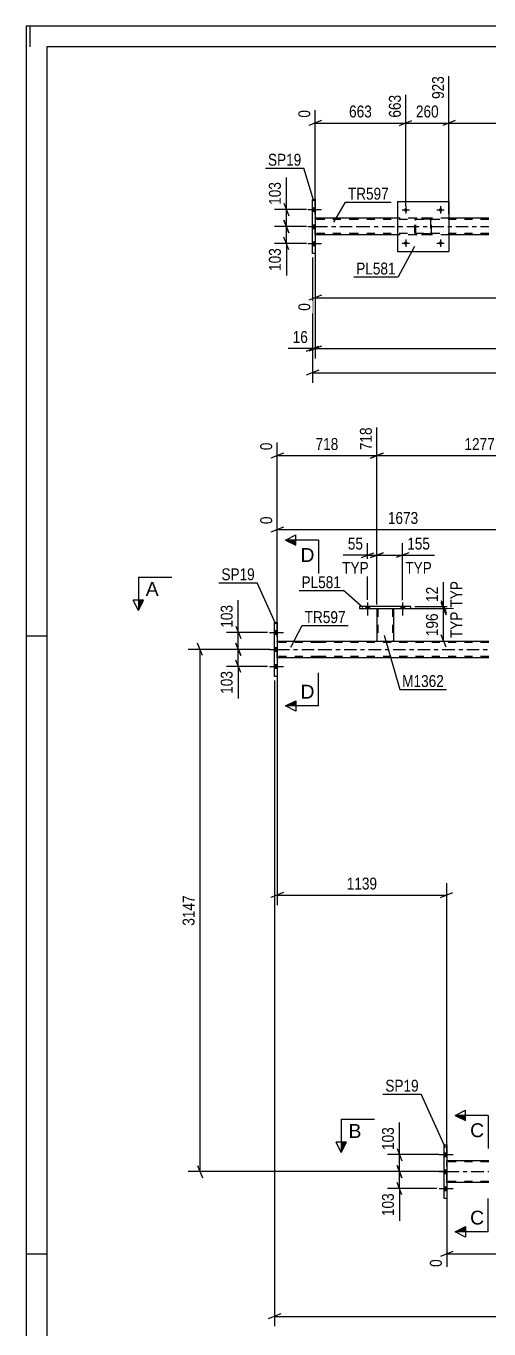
# Model space of a CAD drawing. Header units: millimetres. Extents: x 0 to 841, y 0 to 594.
# Drawn here: x 0 to 111.5, y 280 to 594 of the extents above; entities that cross this region are included whole.
import ezdxf

# ---------------------------------------------------------------- set-up
doc = ezdxf.new("R2010")
doc.units = ezdxf.units.MM
doc.linetypes.add('DXK_LINE_DOT2', pattern=[3.9198, 1.9599, -1.9599])
doc.linetypes.add('DXK_LINE_DOT3', pattern=[5.9187, 2.979, -0.9799, 0.9799, -0.9799])
doc.styles.add('Arial', font='ARIAL.TTF', dxfattribs={"height": 0.2})
doc.styles.add('Arial Narrow', font='ARIALN.TTF', dxfattribs={"height": 0.2})

# ---------------------------------------------------------------- blocks, each defined once
blk = doc.blocks.new('Unknown-318889060-1133')
at = {"color": 5, "linetype": 'Continuous'}
for p, q in [((841, 594), (0, 594)), ((0, 594), (0, 0)), ((1, 589), (1, 594)), ((836, 589), (5, 589)), ((5, 589), (5, 5)), ((5, 447), (0, 447)), ((5, 298), (0, 298))]:
    blk.add_line(p, q, dxfattribs=at)
blk = doc.blocks.new('Part-318889060-6050 - 5912')
at = {"color": 7, "linetype": 'DXK_LINE_DOT2'}
for p, q in [((93.7, 547.21), (93.73, 547.4)), ((93.73, 547.4), (93.7, 547.21)), ((93.7, 544.17), (93.7, 547.21)), ((93.94, 547.21), (93.95, 547.3)), ((93.94, 544.17), (93.94, 547.21)), ((93.95, 547.3), (94.01, 547.38)), ((93.99, 547.65), (94.18, 547.69)), ((94.18, 547.69), (93.99, 547.65)), ((94.01, 547.38), (94.08, 547.43)), ((94.08, 547.43), (94.18, 547.45)), ((97.22, 547.69), (94.18, 547.69)), ((97.22, 547.45), (94.18, 547.45)), ((97.22, 547.69), (97.4, 547.65)), ((97.4, 547.65), (97.22, 547.69)), ((97.22, 547.45), (97.31, 547.43)), ((97.31, 547.43), (97.38, 547.38)), ((97.38, 547.38), (97.44, 547.3)), ((97.44, 547.3), (97.46, 547.21)), ((97.46, 547.21), (97.46, 544.17)), ((97.66, 547.4), (97.7, 547.21)), ((97.7, 547.21), (97.66, 547.4)), ((97.7, 544.17), (97.7, 547.21)), ((93.73, 543.99), (93.7, 544.17)), ((93.7, 544.17), (93.73, 543.99)), ((93.95, 544.08), (93.94, 544.17)), ((94.01, 544), (93.95, 544.08)), ((94.18, 543.69), (93.99, 543.73)), ((93.99, 543.73), (94.18, 543.69)), ((94.08, 543.95), (94.01, 544)), ((94.18, 543.93), (94.08, 543.95)), ((97.22, 543.93), (94.18, 543.93)), ((97.22, 543.69), (94.18, 543.69)), ((97.31, 543.95), (97.22, 543.93)), ((97.4, 543.73), (97.22, 543.69)), ((97.22, 543.69), (97.4, 543.73)), ((97.38, 544), (97.31, 543.95)), ((97.44, 544.08), (97.38, 544)), ((97.46, 544.17), (97.44, 544.08)), ((97.7, 544.17), (97.66, 543.99)), ((97.66, 543.99), (97.7, 544.17))]:
    blk.add_line(p, q, dxfattribs=at)
at = {"color": 7, "linetype": 'DXK_LINE_DOT3'}
blk.add_line((95.7, 545.69), (95.7, 545.69), dxfattribs=at)
at = {"color": 7, "linetype": 'DXK_LINE_DOT2'}
for centre, start, end in [((94.18, 547.21), 112.5, 157.5), ((94.18, 547.21), 112.5, 157.5), ((97.22, 547.21), 22.5, 67.5), ((97.22, 547.21), 22.5, 67.5), ((94.18, 544.17), 202.5, 247.5), ((94.18, 544.17), 202.5, 247.5), ((97.22, 544.17), 292.5, 337.5), ((97.22, 544.17), 292.5, 337.5)]:
    blk.add_arc(centre, 0.48, start, end, dxfattribs=at)
blk = doc.blocks.new('Part-318889060-5919 - 5912')
at = {"color": 2, "linetype": 'Continuous'}
for p, q in [((79.8, 547.69), (69.68, 547.69)), ((89.5, 547.69), (79.9, 547.69)), ((111.5, 547.69), (101.9, 547.69)), ((79.8, 543.69), (69.68, 543.69)), ((89.5, 543.69), (79.9, 543.69)), ((111.5, 543.69), (101.9, 543.69))]:
    blk.add_line(p, q, dxfattribs=at)
at = {"color": 7, "linetype": 'DXK_LINE_DOT2'}
for p, q in [((69.68, 543.69), (69.68, 547.69)), ((79.8, 547.37), (69.68, 547.37)), ((111.5, 547.37), (79.9, 547.37)), ((101.9, 547.69), (89.5, 547.69)), ((79.8, 544.01), (69.68, 544.01)), ((111.5, 544.01), (79.9, 544.01)), ((101.9, 543.69), (89.5, 543.69)), ((101.9, 543.69), (89.5, 543.69))]:
    blk.add_line(p, q, dxfattribs=at)
at = {"color": 7, "linetype": 'DXK_LINE_DOT3'}
for p, q in [((69.68, 545.69), (79.8, 545.69)), ((79.9, 545.69), (111.5, 545.69))]:
    blk.add_line(p, q, dxfattribs=at)
blk = doc.blocks.new('Bolt-318889060-5920 - 5912')
at = {"linetype": 'Continuous'}
for points in [[(69.68, 549.35), (69.68, 550.23), (69.04, 550.23), (69.04, 549.35)], [(69.68, 549.35), (69.68, 550.23), (69.04, 550.23), (69.04, 549.35)], [(69.68, 549.35), (69.68, 550.23), (69.04, 550.23), (69.04, 549.35)], [(69.68, 545.25), (69.68, 546.13), (69.04, 546.13), (69.04, 545.25)], [(69.68, 545.25), (69.68, 546.13), (69.04, 546.13), (69.04, 545.25)], [(69.68, 541.15), (69.68, 542.03), (69.04, 542.03), (69.04, 541.15)], [(69.68, 541.15), (69.68, 542.03), (69.04, 542.03), (69.04, 541.15)], [(69.68, 541.15), (69.68, 542.03), (69.04, 542.03), (69.04, 541.15)]]:
    blk.add_hatch(color=1, dxfattribs=at).paths.add_polyline_path(points)
at = {"color": 1, "linetype": 'Continuous'}
for p, q in [((67.88, 549.79), (71.2, 549.79)), ((67.88, 549.79), (71.2, 549.79)), ((67.88, 549.79), (71.2, 549.79)), ((69.04, 550.23), (69.68, 550.23)), ((69.04, 550.23), (69.68, 550.23)), ((69.04, 550.23), (69.68, 550.23)), ((69.04, 549.35), (69.68, 549.35)), ((69.04, 549.35), (69.68, 549.35)), ((69.04, 549.35), (69.68, 549.35)), ((67.88, 545.69), (71.2, 545.69)), ((67.88, 545.69), (71.2, 545.69)), ((69.04, 546.13), (69.68, 546.13)), ((69.04, 546.13), (69.68, 546.13)), ((69.04, 545.25), (69.68, 545.25)), ((69.04, 545.25), (69.68, 545.25)), ((67.88, 541.59), (71.2, 541.59)), ((67.88, 541.59), (71.2, 541.59)), ((67.88, 541.59), (71.2, 541.59)), ((69.04, 542.03), (69.68, 542.03)), ((69.04, 542.03), (69.68, 542.03)), ((69.04, 542.03), (69.68, 542.03)), ((69.04, 541.15), (69.68, 541.15)), ((69.04, 541.15), (69.68, 541.15)), ((69.04, 541.15), (69.68, 541.15))]:
    blk.add_line(p, q, dxfattribs=at)
blk = doc.blocks.new('Bolt-318889060-6017 - 5912')
at = {"linetype": 'Continuous'}
for points in [[(91.94, 549.69, -1), (91.06, 549.69, -1)], [(100.34, 549.69, -1), (99.46, 549.69, -1)]]:
    blk.add_hatch(color=1, dxfattribs=at).paths.add_polyline_path(points)
at = {"color": 1, "linetype": 'Continuous'}
for p, q in [((90.62, 549.69), (92.38, 549.69)), ((91.5, 550.57), (91.5, 548.81)), ((99.02, 549.69), (100.78, 549.69)), ((99.9, 550.57), (99.9, 548.81))]:
    blk.add_line(p, q, dxfattribs=at)
blk = doc.blocks.new('Bolt-318889060-6018 - 5912')
at = {"linetype": 'Continuous'}
for points in [[(91.94, 541.69, -1), (91.06, 541.69, -1)], [(100.34, 541.69, -1), (99.46, 541.69, -1)]]:
    blk.add_hatch(color=1, dxfattribs=at).paths.add_polyline_path(points)
at = {"color": 1, "linetype": 'Continuous'}
for p, q in [((90.62, 541.69), (92.38, 541.69)), ((91.5, 542.57), (91.5, 540.81)), ((99.02, 541.69), (100.78, 541.69)), ((99.9, 542.57), (99.9, 540.81))]:
    blk.add_line(p, q, dxfattribs=at)
blk = doc.blocks.new('Part-318889060-6049 - 5912')
at = {"color": 2, "linetype": 'Continuous'}
for p, q in [((89.5, 551.69), (89.5, 539.69)), ((89.5, 551.69), (101.9, 551.69)), ((101.9, 551.69), (101.9, 539.69)), ((89.5, 539.69), (101.9, 539.69))]:
    blk.add_line(p, q, dxfattribs=at)
blk = doc.blocks.new('Part-318889060-6161 - 5912')
at = {"color": 2, "linetype": 'Continuous'}
for p, q in [((69.04, 552.19), (69.68, 552.19)), ((69.04, 539.19), (69.04, 552.19)), ((69.68, 552.19), (69.68, 539.19)), ((69.68, 539.19), (69.04, 539.19))]:
    blk.add_line(p, q, dxfattribs=at)
blk = doc.blocks.new('Part-318889060-4106 - 3929')
at = {"color": 2, "linetype": 'Continuous'}
for p, q in [((80.32, 454.1), (80.32, 453.62)), ((92.72, 454.1), (80.32, 454.1)), ((80.32, 453.62), (92.72, 453.62)), ((92.72, 453.62), (92.72, 454.1))]:
    blk.add_line(p, q, dxfattribs=at)
blk = doc.blocks.new('Part-318889060-4101 - 3929')
at = {"color": 2, "linetype": 'Continuous'}
for p, q in [((84.52, 453.62), (84.52, 445.78)), ((88.52, 453.62), (88.52, 445.78)), ((84.52, 445.78), (88.52, 445.78))]:
    blk.add_line(p, q, dxfattribs=at)
at = {"color": 7, "linetype": 'DXK_LINE_DOT2'}
for p, q in [((84.52, 453.62), (88.52, 453.62)), ((84.52, 453.62), (84.52, 453.62)), ((84.52, 453.62), (84.52, 453.62)), ((84.76, 453.62), (84.76, 445.78)), ((88.28, 453.62), (88.28, 445.78)), ((88.52, 453.62), (88.52, 453.62)), ((88.52, 453.62), (88.52, 453.62)), ((88.27, 445.78), (88.23, 445.78)), ((88.23, 445.78), (88.27, 445.78)), ((88.28, 445.78), (88.27, 445.78)), ((88.27, 445.78), (88.28, 445.78))]:
    blk.add_line(p, q, dxfattribs=at)
blk = doc.blocks.new('Bolt-318889060-4254 - 3929')
at = {"linetype": 'Continuous'}
for points in [[(81.88, 453.62), (82.76, 453.62), (82.76, 454.1), (81.88, 454.1)], [(90.28, 453.62), (91.16, 453.62), (91.16, 454.1), (90.28, 454.1)]]:
    blk.add_hatch(color=1, dxfattribs=at).paths.add_polyline_path(points)
at = {"color": 1, "linetype": 'Continuous'}
for p, q in [((81.88, 454.1), (81.88, 453.62)), ((82.32, 455.1), (82.32, 451.98)), ((82.76, 454.1), (82.76, 453.62)), ((90.28, 454.1), (90.28, 453.62)), ((90.72, 455.1), (90.72, 451.98)), ((91.16, 454.1), (91.16, 453.62))]:
    blk.add_line(p, q, dxfattribs=at)
blk = doc.blocks.new('Bolt-318889060-4255 - 3929')
at = {"linetype": 'Continuous'}
for points in [[(81.88, 453.62), (82.76, 453.62), (82.76, 454.1), (81.88, 454.1)], [(90.28, 453.62), (91.16, 453.62), (91.16, 454.1), (90.28, 454.1)]]:
    blk.add_hatch(color=1, dxfattribs=at).paths.add_polyline_path(points)
at = {"color": 1, "linetype": 'Continuous'}
for p, q in [((81.88, 454.1), (81.88, 453.62)), ((82.32, 455.1), (82.32, 451.98)), ((82.76, 454.1), (82.76, 453.62)), ((90.28, 454.1), (90.28, 453.62)), ((90.72, 455.1), (90.72, 451.98)), ((91.16, 454.1), (91.16, 453.62))]:
    blk.add_line(p, q, dxfattribs=at)
blk = doc.blocks.new('Bolt-318889060-4272 - 3929')
at = {"linetype": 'Continuous'}
for points in [[(101.38, 321.58), (101.38, 322.46), (100.74, 322.46), (100.74, 321.58)], [(101.38, 321.58), (101.38, 322.46), (100.74, 322.46), (100.74, 321.58)], [(101.38, 321.58), (101.38, 322.46), (100.74, 322.46), (100.74, 321.58)], [(101.38, 317.48), (101.38, 318.36), (100.74, 318.36), (100.74, 317.48)], [(101.38, 317.48), (101.38, 318.36), (100.74, 318.36), (100.74, 317.48)], [(101.38, 313.38), (101.38, 314.26), (100.74, 314.26), (100.74, 313.38)], [(101.38, 313.38), (101.38, 314.26), (100.74, 314.26), (100.74, 313.38)], [(101.38, 313.38), (101.38, 314.26), (100.74, 314.26), (100.74, 313.38)]]:
    blk.add_hatch(color=1, dxfattribs=at).paths.add_polyline_path(points)
at = {"color": 1, "linetype": 'Continuous'}
for p, q in [((99.58, 322.02), (102.9, 322.02)), ((99.58, 322.02), (102.9, 322.02)), ((99.58, 322.02), (102.9, 322.02)), ((100.74, 322.46), (101.38, 322.46)), ((100.74, 322.46), (101.38, 322.46)), ((100.74, 322.46), (101.38, 322.46)), ((100.74, 321.58), (101.38, 321.58)), ((100.74, 321.58), (101.38, 321.58)), ((100.74, 321.58), (101.38, 321.58)), ((99.58, 317.92), (102.9, 317.92)), ((99.58, 317.92), (102.9, 317.92)), ((100.74, 318.36), (101.38, 318.36)), ((100.74, 318.36), (101.38, 318.36)), ((100.74, 317.48), (101.38, 317.48)), ((100.74, 317.48), (101.38, 317.48)), ((100.74, 314.26), (101.38, 314.26)), ((100.74, 314.26), (101.38, 314.26)), ((100.74, 314.26), (101.38, 314.26)), ((99.58, 313.82), (102.9, 313.82)), ((99.58, 313.82), (102.9, 313.82)), ((99.58, 313.82), (102.9, 313.82)), ((100.74, 313.38), (101.38, 313.38)), ((100.74, 313.38), (101.38, 313.38)), ((100.74, 313.38), (101.38, 313.38))]:
    blk.add_line(p, q, dxfattribs=at)
blk = doc.blocks.new('Bolt-318889060-4273 - 3929')
at = {"linetype": 'Continuous'}
for points in [[(60.5, 447.44), (60.5, 448.32), (59.86, 448.32), (59.86, 447.44)], [(60.5, 447.44), (60.5, 448.32), (59.86, 448.32), (59.86, 447.44)], [(60.5, 447.44), (60.5, 448.32), (59.86, 448.32), (59.86, 447.44)], [(60.5, 443.34), (60.5, 444.22), (59.86, 444.22), (59.86, 443.34)], [(60.5, 443.34), (60.5, 444.22), (59.86, 444.22), (59.86, 443.34)], [(60.5, 439.24), (60.5, 440.12), (59.86, 440.12), (59.86, 439.24)], [(60.5, 439.24), (60.5, 440.12), (59.86, 440.12), (59.86, 439.24)], [(60.5, 439.24), (60.5, 440.12), (59.86, 440.12), (59.86, 439.24)]]:
    blk.add_hatch(color=1, dxfattribs=at).paths.add_polyline_path(points)
at = {"color": 1, "linetype": 'Continuous'}
for p, q in [((58.7, 447.88), (62.02, 447.88)), ((58.7, 447.88), (62.02, 447.88)), ((58.7, 447.88), (62.02, 447.88)), ((59.86, 448.32), (60.5, 448.32)), ((59.86, 448.32), (60.5, 448.32)), ((59.86, 448.32), (60.5, 448.32)), ((59.86, 447.44), (60.5, 447.44)), ((59.86, 447.44), (60.5, 447.44)), ((59.86, 447.44), (60.5, 447.44)), ((58.7, 443.78), (62.02, 443.78)), ((58.7, 443.78), (62.02, 443.78)), ((59.86, 444.22), (60.5, 444.22)), ((59.86, 444.22), (60.5, 444.22)), ((59.86, 443.34), (60.5, 443.34)), ((59.86, 443.34), (60.5, 443.34)), ((58.7, 439.68), (62.02, 439.68)), ((58.7, 439.68), (62.02, 439.68)), ((58.7, 439.68), (62.02, 439.68)), ((59.86, 440.12), (60.5, 440.12)), ((59.86, 440.12), (60.5, 440.12)), ((59.86, 440.12), (60.5, 440.12)), ((59.86, 439.24), (60.5, 439.24)), ((59.86, 439.24), (60.5, 439.24)), ((59.86, 439.24), (60.5, 439.24))]:
    blk.add_line(p, q, dxfattribs=at)
blk = doc.blocks.new('Part-318889060-4305 - 3929')
at = {"color": 2, "linetype": 'Continuous'}
for p, q in [((59.86, 437.28), (59.86, 450.28)), ((59.86, 450.28), (60.5, 450.28)), ((60.5, 450.28), (60.5, 437.28)), ((60.5, 437.28), (59.86, 437.28))]:
    blk.add_line(p, q, dxfattribs=at)
blk = doc.blocks.new('Part-318889060-4456 - 3929')
at = {"color": 2, "linetype": 'Continuous'}
for p, q in [((100.74, 311.42), (100.74, 324.42)), ((100.74, 324.42), (101.38, 324.42)), ((101.38, 324.42), (101.38, 311.42)), ((101.38, 311.42), (100.74, 311.42))]:
    blk.add_line(p, q, dxfattribs=at)
blk = doc.blocks.new('Part-318889060-4421 - 3929')
at = {"color": 2, "linetype": 'Continuous'}
for p, q in [((111.5, 320.56), (101.38, 320.56)), ((111.5, 315.28), (101.38, 315.28))]:
    blk.add_line(p, q, dxfattribs=at)
at = {"color": 7, "linetype": 'DXK_LINE_DOT2'}
for p, q in [((101.38, 315.28), (101.38, 320.56)), ((111.5, 320.32), (101.38, 320.32)), ((111.5, 315.52), (101.38, 315.52))]:
    blk.add_line(p, q, dxfattribs=at)
at = {"color": 7, "linetype": 'DXK_LINE_DOT3'}
blk.add_line((101.38, 317.92), (111.5, 317.92), dxfattribs=at)
blk = doc.blocks.new('Part-318889060-4518 - 3929')
at = {"color": 2, "linetype": 'Continuous'}
for p, q in [((60.5, 445.78), (70.62, 445.78)), ((70.72, 445.78), (111.5, 445.78)), ((70.62, 441.78), (60.5, 441.78)), ((111.5, 441.78), (70.72, 441.78))]:
    blk.add_line(p, q, dxfattribs=at)
at = {"color": 7, "linetype": 'DXK_LINE_DOT2'}
for p, q in [((60.5, 441.78), (60.5, 445.78)), ((70.62, 445.46), (60.5, 445.46)), ((111.5, 445.46), (70.72, 445.46)), ((70.62, 442.1), (60.5, 442.1)), ((111.5, 442.1), (70.72, 442.1))]:
    blk.add_line(p, q, dxfattribs=at)
at = {"color": 7, "linetype": 'DXK_LINE_DOT3'}
for p, q in [((60.5, 443.78), (70.62, 443.78)), ((70.72, 443.78), (111.5, 443.78))]:
    blk.add_line(p, q, dxfattribs=at)
blk = doc.blocks.new('StraightDimension-318889060-6847 - 5912')
at = {"color": 7, "linetype": 'Continuous'}
for p, q in [((67.58, 549.79), (59.89, 549.79)), ((62.14, 551.29), (63.34, 548.29)), ((62.74, 545.69), (62.74, 549.79)), ((63.34, 544.19), (62.14, 547.19)), ((67.58, 545.69), (59.89, 545.69))]:
    blk.add_line(p, q, dxfattribs=at)
at = {"color": 0}
blk.add_wipeout([(61.99, 557), (57.79, 557), (57.79, 550.32), (61.99, 550.32)], dxfattribs=at)
at = {"color": 7, "linetype": 'Continuous'}
blk.add_line((62.74, 549.79), (62.74, 557.53), dxfattribs=at)
blk.add_line((62.74, 549.79), (62.74, 557.53), dxfattribs=at)
at = {"color": 3, "style": 'Arial Narrow'}
blk.add_text('103', height=2.863, rotation=90.0002, dxfattribs=at).set_placement((61.39, 550.92))
blk = doc.blocks.new('StraightDimension-318889060-11804 - 5912')
at = {"color": 7, "linetype": 'Continuous'}
for p, q in [((91.5, 550.69), (91.5, 577.41)), ((69.68, 548.69), (69.68, 573.76)), ((71.18, 571.23), (68.18, 570.03)), ((69.68, 570.63), (91.5, 570.63)), ((90, 570.03), (93, 571.23))]:
    blk.add_line(p, q, dxfattribs=at)
at = {"color": 0, "linetype": 'Continuous'}
for points in [[(90.9, 578.01), (86.7, 578.01), (86.7, 571.33), (90.9, 571.33)], [(69.08, 574.36), (64.88, 574.36), (64.88, 571.33), (69.08, 571.33)]]:
    blk.add_wipeout(points, dxfattribs=at)
at = {"color": 0}
blk.add_wipeout([(83.93, 571.38), (83.93, 575.58), (77.24, 575.58), (77.24, 571.38)], dxfattribs=at)
at = {"color": 3, "style": 'Arial Narrow'}
blk.add_text('663', height=2.863, dxfattribs=at).set_placement((77.84, 571.98))
at = {"color": 3, "linetype": 'Continuous', "style": 'Arial Narrow'}
for s, height, p in [('663', 2.863, (90.3, 571.93)), ('0', 2.86, (68.48, 571.93))]:
    blk.add_text(s, height=height, rotation=90.0002, dxfattribs=at).set_placement(p)
blk = doc.blocks.new('StraightDimension-318889060-6837 - 5912')
at = {"color": 7, "linetype": 'Continuous'}
for p, q in [((62.14, 547.19), (63.34, 544.19)), ((67.58, 545.69), (59.89, 545.69)), ((62.74, 541.59), (62.74, 545.69)), ((67.58, 541.59), (59.89, 541.59)), ((63.34, 540.09), (62.14, 543.09))]:
    blk.add_line(p, q, dxfattribs=at)
at = {"color": 0}
blk.add_wipeout([(61.99, 541.07), (57.79, 541.07), (57.79, 534.38), (61.99, 534.38)], dxfattribs=at)
at = {"color": 7, "linetype": 'Continuous'}
blk.add_line((62.74, 541.59), (62.74, 533.86), dxfattribs=at)
blk.add_line((62.74, 541.59), (62.74, 533.86), dxfattribs=at)
at = {"color": 3, "style": 'Arial Narrow'}
blk.add_text('103', height=2.863, rotation=90.0002, dxfattribs=at).set_placement((61.39, 534.98))
blk = doc.blocks.new('StraightDimension-318889060-6868 - 5912')
at = {"color": 7, "linetype": 'Continuous'}
for p, q in [((69.68, 538.19), (69.68, 513.87)), ((71.18, 516.87), (68.18, 515.67)), ((69.68, 516.27), (776.14, 516.27))]:
    blk.add_line(p, q, dxfattribs=at)
blk = doc.blocks.new('StraightDimension-318889060-6878 - 5912')
at = {"color": 7, "linetype": 'Continuous'}
for p, q in [((69.04, 538.19), (69.04, 513.87)), ((69.68, 538.19), (69.68, 513.87)), ((67.54, 515.67), (70.54, 516.87)), ((71.18, 516.87), (68.18, 515.67)), ((69.04, 516.27), (69.68, 516.27))]:
    blk.add_line(p, q, dxfattribs=at)
at = {"color": 0}
blk.add_wipeout([(68.51, 517.02), (68.51, 521.22), (63.65, 521.22), (63.65, 517.02)], dxfattribs=at)
at = {"color": 7, "linetype": 'Continuous'}
blk.add_line((69.04, 516.27), (63.13, 516.27), dxfattribs=at)
blk.add_line((69.04, 516.27), (63.13, 516.27), dxfattribs=at)
at = {"color": 3, "style": 'Arial Narrow'}
blk.add_text('16', height=2.863, dxfattribs=at).set_placement((64.25, 517.62))
blk = doc.blocks.new('StraightDimension-318889060-6889 - 5912')
at = {"color": 7, "linetype": 'Continuous'}
for p, q in [((69.04, 538.19), (69.04, 508.04)), ((70.54, 511.04), (67.54, 509.84)), ((69.04, 510.44), (776.78, 510.44))]:
    blk.add_line(p, q, dxfattribs=at)
blk = doc.blocks.new('StraightDimension-318889060-6937 - 5912')
at = {"color": 7, "linetype": 'Continuous'}
for p, q in [((69.68, 542.69), (69.68, 525.39)), ((71.18, 529.12), (68.18, 527.92)), ((69.68, 528.52), (719.68, 528.52))]:
    blk.add_line(p, q, dxfattribs=at)
at = {"color": 0, "linetype": 'Continuous'}
blk.add_wipeout([(69.08, 527.82), (64.88, 527.82), (64.88, 524.79), (69.08, 524.79)], dxfattribs=at)
at = {"color": 3, "linetype": 'Continuous', "style": 'Arial Narrow'}
blk.add_text('0', height=2.86, rotation=90.0002, dxfattribs=at).set_placement((68.48, 525.39))
blk = doc.blocks.new('StraightDimension-318889060-11802 - 5912')
at = {"color": 7, "linetype": 'Continuous'}
for p, q in [((101.9, 548.69), (101.9, 581.91)), ((131.88, 550.69), (131.88, 579.24)), ((103.4, 571.23), (100.4, 570.03)), ((101.9, 570.63), (131.88, 570.63)), ((130.38, 570.03), (133.38, 571.23))]:
    blk.add_line(p, q, dxfattribs=at)
at = {"color": 0, "linetype": 'Continuous'}
blk.add_wipeout([(131.28, 579.84), (127.08, 579.84), (127.08, 571.33), (131.28, 571.33)], dxfattribs=at)
at = {"color": 0}
blk.add_wipeout([(121.14, 571.38), (121.14, 575.58), (112.63, 575.58), (112.63, 571.38)], dxfattribs=at)
at = {"color": 3, "linetype": 'Continuous', "style": 'Arial Narrow'}
blk.add_text('1940', height=2.863, rotation=90.0002, dxfattribs=at).set_placement((130.68, 571.93))
at = {"color": 3, "style": 'Arial Narrow'}
blk.add_text('1017', height=2.863, dxfattribs=at).set_placement((113.23, 571.98))
blk = doc.blocks.new('StraightDimension-318889060-11803 - 5912')
at = {"color": 7, "linetype": 'Continuous'}
for p, q in [((101.9, 548.69), (101.9, 581.91)), ((91.5, 550.69), (91.5, 577.41)), ((90, 570.03), (93, 571.23)), ((91.5, 570.63), (101.9, 570.63)), ((103.4, 571.23), (100.4, 570.03))]:
    blk.add_line(p, q, dxfattribs=at)
at = {"color": 0}
blk.add_wipeout([(100.04, 571.38), (100.04, 575.58), (93.35, 575.58), (93.35, 571.38)], dxfattribs=at)
at = {"color": 0, "linetype": 'Continuous'}
blk.add_wipeout([(101.3, 582.51), (97.1, 582.51), (97.1, 575.83), (101.3, 575.83)], dxfattribs=at)
at = {"color": 3, "linetype": 'Continuous', "style": 'Arial Narrow'}
blk.add_text('923', height=2.863, rotation=90.0002, dxfattribs=at).set_placement((100.7, 576.43))
at = {"color": 3, "style": 'Arial Narrow'}
blk.add_text('260', height=2.863, dxfattribs=at).set_placement((93.95, 571.98))
blk = doc.blocks.new('StraightDimension-318889060-5427 - 3929')
at = {"color": 7, "linetype": 'Continuous'}
for p, q in [((82.32, 455.76), (82.32, 469.34)), ((84.52, 454.62), (84.52, 469.34)), ((80.82, 465.89), (83.82, 467.09)), ((82.32, 466.49), (84.52, 466.49)), ((86.02, 467.09), (83.02, 465.89))]:
    blk.add_line(p, q, dxfattribs=at)
at = {"color": 0}
blk.add_wipeout([(81.8, 467.24), (81.8, 471.44), (76.94, 471.44), (76.94, 467.24)], dxfattribs=at)
at = {"color": 7, "linetype": 'Continuous'}
blk.add_line((82.32, 466.49), (76.42, 466.49), dxfattribs=at)
at = {"color": 3, "style": 'Arial Narrow'}
blk.add_text('55', height=2.863, dxfattribs=at).set_placement((77.54, 467.84))
at = {"color": 0, "linetype": 'Continuous'}
blk.add_wipeout([(83.17, 461.39), (83.17, 465.59), (75.58, 465.59), (75.58, 461.39)], dxfattribs=at)
at = {"color": 7, "linetype": 'Continuous'}
blk.add_line((82.32, 466.49), (76.42, 466.49), dxfattribs=at)
at = {"color": 3, "linetype": 'Continuous', "style": 'Arial Narrow'}
blk.add_text('TYP', height=2.863, dxfattribs=at).set_placement((76.18, 461.99))
blk = doc.blocks.new('StraightDimension-318889060-15086 - 3929')
at = {"color": 7, "linetype": 'Continuous'}
for p, q in [((165.32, 319.56), (165.32, 289.48)), ((101.38, 314.28), (101.38, 294.96)), ((102.88, 298.69), (99.88, 297.49)), ((163.82, 297.49), (166.82, 298.69)), ((101.38, 298.09), (165.32, 298.09))]:
    blk.add_line(p, q, dxfattribs=at)
at = {"color": 0}
blk.add_wipeout([(137.6, 298.84), (137.6, 303.04), (129.09, 303.04), (129.09, 298.84)], dxfattribs=at)
at = {"color": 0, "linetype": 'Continuous'}
for points in [[(100.78, 297.39), (96.58, 297.39), (96.58, 294.36), (100.78, 294.36)], [(164.72, 297.39), (160.52, 297.39), (160.52, 288.88), (164.72, 288.88)]]:
    blk.add_wipeout(points, dxfattribs=at)
at = {"color": 3, "style": 'Arial Narrow'}
blk.add_text('1637', height=2.863, dxfattribs=at).set_placement((129.69, 299.44))
at = {"color": 3, "linetype": 'Continuous', "style": 'Arial Narrow'}
for s, height, p in [('0', 2.86, (100.18, 294.96)), ('1637', 2.863, (164.12, 289.48))]:
    blk.add_text(s, height=height, rotation=90.0002, dxfattribs=at).set_placement(p)
blk = doc.blocks.new('StraightDimension-318889060-5432 - 3929')
at = {"color": 7, "linetype": 'Continuous'}
for p, q in [((100, 455.6), (101.2, 452.6)), ((89.52, 453.62), (103, 453.62)), ((93.72, 454.1), (103, 454.1)), ((101.2, 452.12), (100, 455.12)), ((100.6, 453.62), (100.6, 454.1))]:
    blk.add_line(p, q, dxfattribs=at)
at = {"color": 0}
blk.add_wipeout([(99.85, 459.48), (95.65, 459.48), (95.65, 454.62), (99.85, 454.62)], dxfattribs=at)
at = {"color": 7, "linetype": 'Continuous'}
blk.add_line((100.6, 454.1), (100.6, 460), dxfattribs=at)
at = {"color": 3, "style": 'Arial Narrow'}
blk.add_text('12', height=2.863, rotation=90.0002, dxfattribs=at).set_placement((99.25, 455.22))
at = {"color": 0, "linetype": 'Continuous'}
blk.add_wipeout([(105.7, 460.84), (101.5, 460.84), (101.5, 453.26), (105.7, 453.26)], dxfattribs=at)
at = {"color": 7, "linetype": 'Continuous'}
blk.add_line((100.6, 454.1), (100.6, 460), dxfattribs=at)
at = {"color": 3, "linetype": 'Continuous', "style": 'Arial Narrow'}
blk.add_text('TYP', height=2.863, rotation=90.0002, dxfattribs=at).set_placement((105.1, 453.86))
blk = doc.blocks.new('StraightDimension-318889060-10385 - 3929')
at = {"color": 7, "linetype": 'Continuous'}
for p, q in [((84.52, 454.62), (84.52, 497.27)), ((60.5, 446.78), (60.5, 493.62)), ((62, 491.09), (59, 489.89)), ((60.5, 490.49), (84.52, 490.49)), ((83.02, 489.89), (86.02, 491.09))]:
    blk.add_line(p, q, dxfattribs=at)
at = {"color": 0, "linetype": 'Continuous'}
for points in [[(83.92, 497.87), (79.72, 497.87), (79.72, 491.19), (83.92, 491.19)], [(59.9, 494.22), (55.7, 494.22), (55.7, 491.19), (59.9, 491.19)]]:
    blk.add_wipeout(points, dxfattribs=at)
at = {"color": 0}
blk.add_wipeout([(75.86, 491.24), (75.86, 495.44), (69.17, 495.44), (69.17, 491.24)], dxfattribs=at)
at = {"color": 3, "linetype": 'Continuous', "style": 'Arial Narrow'}
for s, height, p in [('718', 2.863, (83.32, 491.79)), ('0', 2.86, (59.3, 491.79))]:
    blk.add_text(s, height=height, rotation=90.0002, dxfattribs=at).set_placement(p)
at = {"color": 3, "style": 'Arial Narrow'}
blk.add_text('718', height=2.863, dxfattribs=at).set_placement((69.77, 491.84))
blk = doc.blocks.new('StraightDimension-318889060-5423 - 3929')
at = {"color": 7, "linetype": 'Continuous'}
for p, q in [((84.52, 454.62), (84.52, 469.34)), ((90.72, 455.65), (90.72, 469.34)), ((83.02, 465.89), (86.02, 467.09)), ((84.52, 466.49), (90.72, 466.49)), ((92.22, 467.09), (89.22, 465.89))]:
    blk.add_line(p, q, dxfattribs=at)
at = {"color": 0}
blk.add_wipeout([(97.93, 467.24), (97.93, 471.44), (91.25, 471.44), (91.25, 467.24)], dxfattribs=at)
at = {"color": 7, "linetype": 'Continuous'}
blk.add_line((90.72, 466.49), (98.46, 466.49), dxfattribs=at)
at = {"color": 3, "style": 'Arial Narrow'}
blk.add_text('155', height=2.863, dxfattribs=at).set_placement((91.85, 467.84))
at = {"color": 0, "linetype": 'Continuous'}
blk.add_wipeout([(98.39, 461.39), (98.39, 465.59), (90.8, 465.59), (90.8, 461.39)], dxfattribs=at)
at = {"color": 7, "linetype": 'Continuous'}
blk.add_line((90.72, 466.49), (98.46, 466.49), dxfattribs=at)
at = {"color": 3, "linetype": 'Continuous', "style": 'Arial Narrow'}
blk.add_text('TYP', height=2.863, dxfattribs=at).set_placement((91.4, 461.99))
blk = doc.blocks.new('StraightDimension-318889060-4684 - 3929')
at = {"color": 7, "linetype": 'Continuous'}
for p, q in [((58.86, 443.78), (39.1, 443.78)), ((42.55, 442.28), (41.35, 445.28)), ((41.95, 317.92), (41.95, 443.78)), ((100.38, 317.92), (39.1, 317.92)), ((41.35, 319.42), (42.55, 316.42))]:
    blk.add_line(p, q, dxfattribs=at)
at = {"color": 0}
blk.add_wipeout([(41.2, 385.1), (37, 385.1), (37, 376.59), (41.2, 376.59)], dxfattribs=at)
at = {"color": 3, "style": 'Arial Narrow'}
blk.add_text('3147', height=2.863, rotation=90.0002, dxfattribs=at).set_placement((40.6, 377.19))
blk = doc.blocks.new('StraightDimension-318889060-5009 - 3929')
at = {"color": 7, "linetype": 'Continuous'}
for p, q in [((59.86, 436.28), (59.86, 280.65)), ((61.36, 283.65), (58.36, 282.45)), ((59.86, 283.05), (798.4, 283.05))]:
    blk.add_line(p, q, dxfattribs=at)
blk = doc.blocks.new('StraightDimension-318889060-5410 - 3929')
at = {"color": 7, "linetype": 'Continuous'}
for p, q in [((60.5, 440.78), (60.5, 382.16)), ((101.38, 321.56), (101.38, 387.41)), ((62, 385.16), (59, 383.96)), ((60.5, 384.56), (101.38, 384.56)), ((99.88, 383.96), (102.88, 385.16))]:
    blk.add_line(p, q, dxfattribs=at)
at = {"color": 0}
blk.add_wipeout([(85.2, 385.31), (85.2, 389.51), (76.68, 389.51), (76.68, 385.31)], dxfattribs=at)
at = {"color": 3, "style": 'Arial Narrow'}
blk.add_text('1139', height=2.863, dxfattribs=at).set_placement((77.28, 385.91))
blk = doc.blocks.new('StraightDimension-318889060-5440 - 3929')
at = {"color": 7, "linetype": 'Continuous'}
for p, q in [((89.52, 453.62), (103, 453.62)), ((100, 455.12), (101.2, 452.12)), ((100.6, 445.78), (100.6, 453.62)), ((101.2, 444.28), (100, 447.28)), ((89.52, 445.78), (103, 445.78))]:
    blk.add_line(p, q, dxfattribs=at)
at = {"color": 0}
blk.add_wipeout([(99.85, 453.04), (95.65, 453.04), (95.65, 446.36), (99.85, 446.36)], dxfattribs=at)
at = {"color": 0, "linetype": 'Continuous'}
blk.add_wipeout([(105.7, 453.49), (101.5, 453.49), (101.5, 445.9), (105.7, 445.9)], dxfattribs=at)
at = {"color": 3, "style": 'Arial Narrow'}
blk.add_text('196', height=2.863, rotation=90.0002, dxfattribs=at).set_placement((99.25, 446.96))
at = {"color": 3, "linetype": 'Continuous', "style": 'Arial Narrow'}
blk.add_text('TYP', height=2.863, rotation=90.0002, dxfattribs=at).set_placement((105.1, 446.5))
blk = doc.blocks.new('StraightDimension-318889060-5622 - 3929')
at = {"color": 7, "linetype": 'Continuous'}
for p, q in [((50.52, 449.38), (51.72, 446.38)), ((58.2, 447.88), (48.27, 447.88)), ((51.12, 443.78), (51.12, 447.88)), ((58.2, 443.78), (48.27, 443.78)), ((51.72, 442.28), (50.52, 445.28))]:
    blk.add_line(p, q, dxfattribs=at)
at = {"color": 0}
blk.add_wipeout([(50.37, 455.09), (46.17, 455.09), (46.17, 448.4), (50.37, 448.4)], dxfattribs=at)
at = {"color": 7, "linetype": 'Continuous'}
blk.add_line((51.12, 447.88), (51.12, 455.61), dxfattribs=at)
blk.add_line((51.12, 447.88), (51.12, 455.61), dxfattribs=at)
at = {"color": 3, "style": 'Arial Narrow'}
blk.add_text('103', height=2.863, rotation=90.0002, dxfattribs=at).set_placement((49.77, 449))
blk = doc.blocks.new('StraightDimension-318889060-5632 - 3929')
at = {"color": 7, "linetype": 'Continuous'}
for p, q in [((58.2, 443.78), (48.27, 443.78)), ((50.52, 445.28), (51.72, 442.28)), ((51.12, 439.68), (51.12, 443.78)), ((58.2, 439.68), (48.27, 439.68)), ((51.72, 438.18), (50.52, 441.18))]:
    blk.add_line(p, q, dxfattribs=at)
at = {"color": 0}
blk.add_wipeout([(50.37, 439.15), (46.17, 439.15), (46.17, 432.47), (50.37, 432.47)], dxfattribs=at)
at = {"color": 7, "linetype": 'Continuous'}
blk.add_line((51.12, 439.68), (51.12, 431.94), dxfattribs=at)
blk.add_line((51.12, 439.68), (51.12, 431.94), dxfattribs=at)
at = {"color": 3, "style": 'Arial Narrow'}
blk.add_text('103', height=2.863, rotation=90.0002, dxfattribs=at).set_placement((49.77, 433.07))
blk = doc.blocks.new('StraightDimension-318889060-10384 - 3929')
at = {"color": 7, "linetype": 'Continuous'}
for p, q in [((84.52, 454.62), (84.52, 497.27)), ((134.08, 454.62), (134.08, 499.1)), ((86.02, 491.09), (83.02, 489.89)), ((84.52, 490.49), (134.08, 490.49)), ((132.58, 489.89), (135.58, 491.09))]:
    blk.add_line(p, q, dxfattribs=at)
at = {"color": 0, "linetype": 'Continuous'}
blk.add_wipeout([(133.48, 499.7), (129.28, 499.7), (129.28, 491.19), (133.48, 491.19)], dxfattribs=at)
at = {"color": 0}
blk.add_wipeout([(113.56, 491.24), (113.56, 495.44), (105.04, 495.44), (105.04, 491.24)], dxfattribs=at)
at = {"color": 3, "linetype": 'Continuous', "style": 'Arial Narrow'}
blk.add_text('1995', height=2.863, rotation=90.0002, dxfattribs=at).set_placement((132.88, 491.79))
at = {"color": 3, "style": 'Arial Narrow'}
blk.add_text('1277', height=2.863, dxfattribs=at).set_placement((105.64, 491.84))
blk = doc.blocks.new('StraightDimension-318889060-14782 - 3929')
at = {"color": 7, "linetype": 'Continuous'}
for p, q in [((121.2, 442.78), (121.2, 481.28)), ((60.5, 446.78), (60.5, 475.79)), ((62, 473.27), (59, 472.07)), ((60.5, 472.67), (121.2, 472.67)), ((119.7, 472.07), (122.7, 473.27))]:
    blk.add_line(p, q, dxfattribs=at)
at = {"color": 0, "linetype": 'Continuous'}
for points in [[(120.6, 481.88), (116.4, 481.88), (116.4, 473.37), (120.6, 473.37)], [(59.9, 476.39), (55.7, 476.39), (55.7, 473.37), (59.9, 473.37)]]:
    blk.add_wipeout(points, dxfattribs=at)
at = {"color": 0}
blk.add_wipeout([(95.11, 473.42), (95.11, 477.62), (86.59, 477.62), (86.59, 473.42)], dxfattribs=at)
at = {"color": 3, "linetype": 'Continuous', "style": 'Arial Narrow'}
for s, height, p in [('1673', 2.863, (120, 473.97)), ('0', 2.86, (59.3, 473.97))]:
    blk.add_text(s, height=height, rotation=90.0002, dxfattribs=at).set_placement(p)
at = {"color": 3, "style": 'Arial Narrow'}
blk.add_text('1673', height=2.863, dxfattribs=at).set_placement((87.19, 474.02))
blk = doc.blocks.new('StraightDimension-318889060-15021 - 3929')
at = {"color": 7, "linetype": 'Continuous'}
for p, q in [((89.39, 323.52), (90.59, 320.52)), ((99.44, 322.02), (87.14, 322.02)), ((89.99, 317.92), (89.99, 322.02)), ((99.44, 317.92), (87.14, 317.92)), ((90.59, 316.42), (89.39, 319.42))]:
    blk.add_line(p, q, dxfattribs=at)
at = {"color": 0}
blk.add_wipeout([(89.24, 329.23), (85.04, 329.23), (85.04, 322.54), (89.24, 322.54)], dxfattribs=at)
at = {"color": 7, "linetype": 'Continuous'}
blk.add_line((89.99, 322.02), (89.99, 329.75), dxfattribs=at)
blk.add_line((89.99, 322.02), (89.99, 329.75), dxfattribs=at)
at = {"color": 3, "style": 'Arial Narrow'}
blk.add_text('103', height=2.863, rotation=90.0002, dxfattribs=at).set_placement((88.64, 323.14))
blk = doc.blocks.new('StraightDimension-318889060-15022 - 3929')
at = {"color": 7, "linetype": 'Continuous'}
for p, q in [((99.44, 317.92), (87.14, 317.92)), ((89.39, 319.42), (90.59, 316.42)), ((89.99, 313.82), (89.99, 317.92)), ((90.59, 312.32), (89.39, 315.32)), ((98.99, 313.82), (87.14, 313.82))]:
    blk.add_line(p, q, dxfattribs=at)
at = {"color": 0}
blk.add_wipeout([(89.24, 313.29), (85.04, 313.29), (85.04, 306.61), (89.24, 306.61)], dxfattribs=at)
at = {"color": 7, "linetype": 'Continuous'}
blk.add_line((89.99, 313.82), (89.99, 306.08), dxfattribs=at)
blk.add_line((89.99, 313.82), (89.99, 306.08), dxfattribs=at)
at = {"color": 3, "style": 'Arial Narrow'}
blk.add_text('103', height=2.863, rotation=90.0002, dxfattribs=at).set_placement((88.64, 307.21))
blk = doc.blocks.new('Mark-318889060-5915 - 5912')
at = {"color": 0}
blk.add_wipeout([(87.41, 552.17), (87.41, 555.17), (77.55, 555.17), (77.55, 552.17)], dxfattribs=at)
blk.add_wipeout([(87.41, 552.17), (87.41, 555.17), (77.55, 555.17), (77.55, 552.17)], dxfattribs=at)
at = {"color": 30, "linetype": 'Continuous'}
for p, q in [((74.19, 546.74), (76.95, 551.57)), ((76.95, 551.57), (88.01, 551.57))]:
    blk.add_line(p, q, dxfattribs=at)
at = {"color": 3, "style": 'Arial Narrow'}
blk.add_text('TR597', height=2.863, dxfattribs=at).set_placement((77.55, 552.17))
blk = doc.blocks.new('Mark-318889060-6157 - 5912')
at = {"color": 0}
blk.add_wipeout([(66.34, 560.35), (66.34, 563.35), (58.3, 563.35), (58.3, 560.35)], dxfattribs=at)
blk.add_wipeout([(66.34, 560.35), (66.34, 563.35), (58.3, 563.35), (58.3, 560.35)], dxfattribs=at)
at = {"color": 30, "linetype": 'Continuous'}
for p in [(57.7, 559.75), (69.36, 551.83)]:
    blk.add_line(p, (66.94, 559.75), dxfattribs=at)
at = {"color": 3, "style": 'Arial Narrow'}
blk.add_text('SP19', height=2.863, dxfattribs=at).set_placement((58.3, 560.35))
blk = doc.blocks.new('Mark-318889060-6045 - 5912')
at = {"color": 0}
blk.add_wipeout([(89.07, 534.13), (89.07, 537.13), (79.56, 537.13), (79.56, 534.13)], dxfattribs=at)
blk.add_wipeout([(89.07, 534.13), (89.07, 537.13), (79.56, 537.13), (79.56, 534.13)], dxfattribs=at)
at = {"color": 30, "linetype": 'Continuous'}
for p in [(93.6, 540.86), (78.96, 533.53)]:
    blk.add_line(p, (89.67, 533.53), dxfattribs=at)
at = {"color": 3, "style": 'Arial Narrow'}
blk.add_text('PL581', height=2.863, dxfattribs=at).set_placement((79.56, 534.13))
blk = doc.blocks.new('SectionMark-318889060-5831 - 3929')
at = {"color": 6, "linetype": 'Continuous'}
for p, q in [((62.5, 470.11), (65, 471.36)), ((70.5, 470.11), (62.5, 470.11)), ((70.5, 430.17), (62.5, 430.17)), ((65, 428.92), (62.5, 430.17))]:
    blk.add_line(p, q, dxfattribs=at)
at = {"color": 0, "linetype": 'Continuous'}
for points in [[(69.5, 464.86), (69.5, 468.36), (66.13, 468.36), (66.13, 464.86)], [(69.5, 431.92), (69.5, 435.42), (66.13, 435.42), (66.13, 431.92)]]:
    blk.add_wipeout(points, dxfattribs=at)
at = {"linetype": 'Continuous'}
for points in [[(65, 470.11), (65, 468.86), (62.5, 470.11)], [(65, 431.42), (65, 430.17), (62.5, 430.17)]]:
    blk.add_hatch(color=6, dxfattribs=at).paths.add_polyline_path(points)
at = {"color": 6, "linetype": 'Continuous'}
for p, q in [((65, 468.86), (65, 471.36)), ((62.5, 470.11), (65, 468.86)), ((70.5, 470.11), (70.5, 462.11)), ((70.5, 430.17), (70.5, 438.17)), ((62.5, 430.17), (65, 431.42)), ((65, 431.42), (65, 428.92))]:
    blk.add_line(p, q, dxfattribs=at)
at = {"color": 3, "linetype": 'Continuous', "style": 'Arial'}
for p in [(66.13, 464.86), (66.13, 431.92)]:
    blk.add_text('D', height=3.34, dxfattribs=at).set_placement(p)
blk = doc.blocks.new('Mark-318889060-4097 - 3929')
at = {"color": 0}
blk.add_wipeout([(100.69, 434.72), (100.69, 437.72), (90.64, 437.72), (90.64, 434.72)], dxfattribs=at)
blk.add_wipeout([(100.69, 434.72), (100.69, 437.72), (90.64, 437.72), (90.64, 434.72)], dxfattribs=at)
at = {"color": 30, "linetype": 'Continuous'}
for p, q in [((86.33, 447.22), (90.04, 434.12)), ((90.04, 434.12), (101.29, 434.12))]:
    blk.add_line(p, q, dxfattribs=at)
at = {"color": 3, "style": 'Arial Narrow'}
blk.add_text('M1362', height=2.863, dxfattribs=at).set_placement((90.64, 434.72))
blk = doc.blocks.new('Mark-318889060-4102 - 3929')
at = {"color": 0}
blk.add_wipeout([(75.88, 458.54), (75.88, 461.54), (66.38, 461.54), (66.38, 458.54)], dxfattribs=at)
blk.add_wipeout([(75.88, 458.54), (75.88, 461.54), (66.38, 461.54), (66.38, 458.54)], dxfattribs=at)
at = {"color": 30, "linetype": 'Continuous'}
for p in [(65.78, 457.94), (81.18, 453.9)]:
    blk.add_line(p, (76.48, 457.94), dxfattribs=at)
at = {"color": 3, "style": 'Arial Narrow'}
blk.add_text('PL581', height=2.863, dxfattribs=at).set_placement((66.38, 458.54))
blk = doc.blocks.new('Mark-318889060-4301 - 3929')
at = {"color": 0}
blk.add_wipeout([(55.12, 460.45), (55.12, 463.45), (47.08, 463.45), (47.08, 460.45)], dxfattribs=at)
blk.add_wipeout([(55.12, 460.45), (55.12, 463.45), (47.08, 463.45), (47.08, 460.45)], dxfattribs=at)
at = {"color": 30, "linetype": 'Continuous'}
for p in [(46.48, 459.85), (60.22, 449.83)]:
    blk.add_line(p, (55.72, 459.85), dxfattribs=at)
at = {"color": 3, "style": 'Arial Narrow'}
blk.add_text('SP19', height=2.863, dxfattribs=at).set_placement((47.08, 460.45))
blk = doc.blocks.new('Mark-318889060-4452 - 3929')
at = {"color": 0}
blk.add_wipeout([(94.62, 337.2), (94.62, 340.2), (86.58, 340.2), (86.58, 337.2)], dxfattribs=at)
blk.add_wipeout([(94.62, 337.2), (94.62, 340.2), (86.58, 340.2), (86.58, 337.2)], dxfattribs=at)
at = {"color": 30, "linetype": 'Continuous'}
for p in [(85.98, 336.6), (101.05, 323.66)]:
    blk.add_line(p, (95.22, 336.6), dxfattribs=at)
at = {"color": 3, "style": 'Arial Narrow'}
blk.add_text('SP19', height=2.863, dxfattribs=at).set_placement((86.58, 337.2))
blk = doc.blocks.new('Mark-318889060-4514 - 3929')
at = {"color": 0}
blk.add_wipeout([(77.01, 450.13), (77.01, 453.13), (67.15, 453.13), (67.15, 450.13)], dxfattribs=at)
blk.add_wipeout([(77.01, 450.13), (77.01, 453.13), (67.15, 453.13), (67.15, 450.13)], dxfattribs=at)
at = {"color": 30, "linetype": 'Continuous'}
for p, q in [((63.82, 444.3), (66.55, 449.53)), ((66.55, 449.53), (77.61, 449.53))]:
    blk.add_line(p, q, dxfattribs=at)
at = {"color": 3, "style": 'Arial Narrow'}
blk.add_text('TR597', height=2.863, dxfattribs=at).set_placement((67.15, 450.13))
blk = doc.blocks.new('SectionMark-318889060-5795 - 3929')
at = {"color": 6, "linetype": 'Continuous'}
for p, q in [((75.96, 330.56), (75.96, 322.56)), ((75.96, 322.56), (74.71, 325.06))]:
    blk.add_line(p, q, dxfattribs=at)
at = {"color": 0, "linetype": 'Continuous'}
blk.add_wipeout([(80.82, 326.06), (80.82, 329.56), (77.71, 329.56), (77.71, 326.06)], dxfattribs=at)
at = {"linetype": 'Continuous'}
blk.add_hatch(color=6, dxfattribs=at).paths.add_polyline_path([(75.96, 325.06), (77.21, 325.06), (75.96, 322.56)])
at = {"color": 6, "linetype": 'Continuous'}
for p, q in [((75.96, 330.56), (83.96, 330.56)), ((77.21, 325.06), (74.71, 325.06)), ((75.96, 322.56), (77.21, 325.06))]:
    blk.add_line(p, q, dxfattribs=at)
at = {"color": 3, "linetype": 'Continuous', "style": 'Arial'}
blk.add_text('B', height=3.34, dxfattribs=at).set_placement((77.71, 326.06))
blk = doc.blocks.new('SectionMark-318889060-5827 - 3929')
at = {"color": 6, "linetype": 'Continuous'}
for p, q in [((27.09, 461.18), (27.09, 453.18)), ((27.09, 453.18), (25.84, 455.68))]:
    blk.add_line(p, q, dxfattribs=at)
at = {"color": 0, "linetype": 'Continuous'}
blk.add_wipeout([(31.95, 456.68), (31.95, 460.18), (28.84, 460.18), (28.84, 456.68)], dxfattribs=at)
at = {"linetype": 'Continuous'}
blk.add_hatch(color=6, dxfattribs=at).paths.add_polyline_path([(27.09, 455.68), (28.34, 455.68), (27.09, 453.18)])
at = {"color": 6, "linetype": 'Continuous'}
for p, q in [((27.09, 461.18), (35.09, 461.18)), ((28.34, 455.68), (25.84, 455.68)), ((27.09, 453.18), (28.34, 455.68))]:
    blk.add_line(p, q, dxfattribs=at)
at = {"color": 3, "linetype": 'Continuous', "style": 'Arial'}
blk.add_text('A', height=3.34, dxfattribs=at).set_placement((28.84, 456.68))
blk = doc.blocks.new('SectionMark-318889060-15494 - 3929')
at = {"color": 6, "linetype": 'Continuous'}
for p, q in [((103.38, 331.48), (105.88, 332.73)), ((111.38, 331.48), (103.38, 331.48)), ((111.38, 303.42), (103.38, 303.42)), ((105.88, 302.17), (103.38, 303.42))]:
    blk.add_line(p, q, dxfattribs=at)
at = {"color": 0, "linetype": 'Continuous'}
for points in [[(110.38, 326.23), (110.38, 329.73), (107.01, 329.73), (107.01, 326.23)], [(110.38, 305.17), (110.38, 308.67), (107.01, 308.67), (107.01, 305.17)]]:
    blk.add_wipeout(points, dxfattribs=at)
at = {"linetype": 'Continuous'}
for points in [[(105.88, 331.48), (105.88, 330.23), (103.38, 331.48)], [(105.88, 304.67), (105.88, 303.42), (103.38, 303.42)]]:
    blk.add_hatch(color=6, dxfattribs=at).paths.add_polyline_path(points)
at = {"color": 6, "linetype": 'Continuous'}
for p, q in [((103.38, 331.48), (105.88, 330.23)), ((105.88, 330.23), (105.88, 332.73)), ((111.38, 331.48), (111.38, 323.48)), ((111.38, 303.42), (111.38, 311.42)), ((103.38, 303.42), (105.88, 304.67)), ((105.88, 304.67), (105.88, 302.17))]:
    blk.add_line(p, q, dxfattribs=at)
at = {"color": 3, "linetype": 'Continuous', "style": 'Arial'}
for p in [(107.01, 326.23), (107.01, 305.17)]:
    blk.add_text('C', height=3.34, dxfattribs=at).set_placement(p)

msp = doc.modelspace()

# ---------------------------------------------------------------- block references
for name in ['Unknown-318889060-1133', 'Bolt-318889060-5920 - 5912', 'Part-318889060-6161 - 5912', 'Part-318889060-5919 - 5912', 'Part-318889060-6049 - 5912', 'Bolt-318889060-6017 - 5912', 'Part-318889060-6050 - 5912', 'Bolt-318889060-6018 - 5912', 'Part-318889060-4106 - 3929', 'Bolt-318889060-4254 - 3929', 'Bolt-318889060-4255 - 3929', 'Part-318889060-4101 - 3929', 'Part-318889060-4305 - 3929', 'Bolt-318889060-4273 - 3929', 'Part-318889060-4518 - 3929', 'Part-318889060-4456 - 3929', 'Bolt-318889060-4272 - 3929', 'Part-318889060-4421 - 3929']:
    msp.add_blockref(name, (0, 0))

# ---------------------------------------------------------------- next in the draw order: block references
for name in ['StraightDimension-318889060-11802 - 5912', 'StraightDimension-318889060-6847 - 5912', 'StraightDimension-318889060-5427 - 3929', 'StraightDimension-318889060-5432 - 3929', 'StraightDimension-318889060-15086 - 3929']:
    msp.add_blockref(name, (0, 0))

# ---------------------------------------------------------------- next in the draw order: block references
for name in ['StraightDimension-318889060-11804 - 5912', 'StraightDimension-318889060-10385 - 3929']:
    msp.add_blockref(name, (0, 0))

# ---------------------------------------------------------------- next in the draw order: block references
for name in ['StraightDimension-318889060-11803 - 5912', 'Mark-318889060-6157 - 5912', 'Mark-318889060-5915 - 5912', 'StraightDimension-318889060-6837 - 5912', 'StraightDimension-318889060-5423 - 3929', 'StraightDimension-318889060-4684 - 3929']:
    msp.add_blockref(name, (0, 0))

# ---------------------------------------------------------------- next in the draw order: block references
for name in ['StraightDimension-318889060-6868 - 5912', 'StraightDimension-318889060-5440 - 3929', 'StraightDimension-318889060-5009 - 3929']:
    msp.add_blockref(name, (0, 0))

# ---------------------------------------------------------------- next in the draw order: block references
for name in ['StraightDimension-318889060-6878 - 5912', 'StraightDimension-318889060-10384 - 3929', 'StraightDimension-318889060-5410 - 3929']:
    msp.add_blockref(name, (0, 0))

# ---------------------------------------------------------------- next in the draw order: block references
for name in ['StraightDimension-318889060-6889 - 5912', 'StraightDimension-318889060-5622 - 3929', 'StraightDimension-318889060-15021 - 3929']:
    msp.add_blockref(name, (0, 0))

# ---------------------------------------------------------------- next in the draw order: block references
for name in ['StraightDimension-318889060-6937 - 5912', 'StraightDimension-318889060-5632 - 3929', 'Mark-318889060-4452 - 3929', 'StraightDimension-318889060-15022 - 3929']:
    msp.add_blockref(name, (0, 0))

# ---------------------------------------------------------------- next in the draw order: block references
for name in ['Mark-318889060-6045 - 5912', 'StraightDimension-318889060-14782 - 3929', 'SectionMark-318889060-5795 - 3929']:
    msp.add_blockref(name, (0, 0))

# ---------------------------------------------------------------- next in the draw order: block references
for name in ['SectionMark-318889060-5831 - 3929', 'Mark-318889060-4301 - 3929', 'Mark-318889060-4097 - 3929', 'SectionMark-318889060-15494 - 3929']:
    msp.add_blockref(name, (0, 0))

# ---------------------------------------------------------------- next in the draw order: block references
msp.add_blockref('Mark-318889060-4102 - 3929', (0, 0))

# ---------------------------------------------------------------- next in the draw order: block references
msp.add_blockref('Mark-318889060-4514 - 3929', (0, 0))

# ---------------------------------------------------------------- next in the draw order: block references
msp.add_blockref('SectionMark-318889060-5827 - 3929', (0, 0))

doc.saveas('drawing.dxf')
